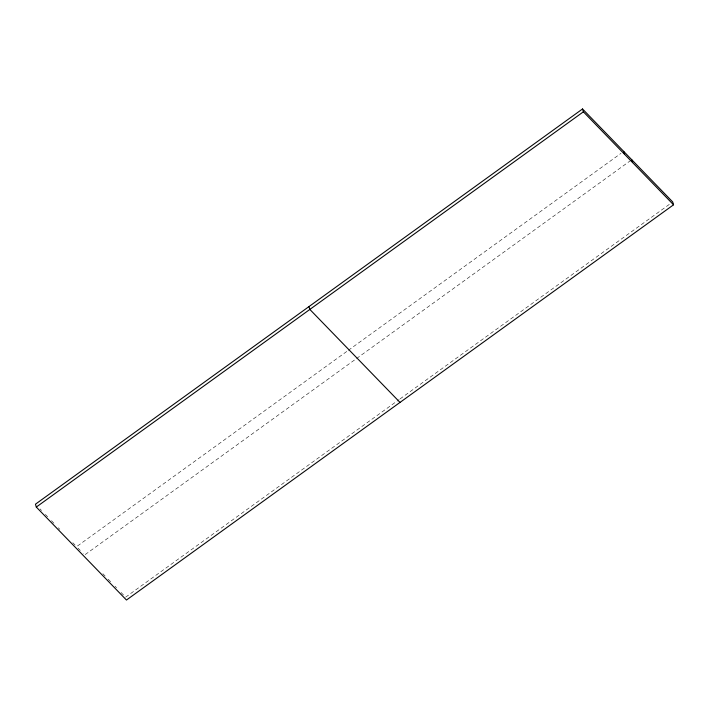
<?xml version="1.0" encoding="UTF-8"?>
<svg xmlns="http://www.w3.org/2000/svg" width="709" height="709" viewBox="0 0 709 709"><rect width="100%" height="100%" fill="white"/><g stroke="black" fill="none" stroke-linecap="round" stroke-linejoin="round"><path stroke-width="0.53" stroke-dasharray="3.54 2.66" d="M77.503 545.983L347.454 350.964M348.349 350.317L620.995 153.348M630.85 160.367L84.663 554.952L83.201 553.437M125.617 597.182L399.158 399.566M400.053 398.91L670.014 203.891M40.023 508.911L41.547 510.48M45.358 514.415L47.645 516.772M51.456 520.698L54.504 523.845M58.315 527.771L59.84 529.348M72.797 542.704L75.083 545.061M78.07 548.146L80.268 550.414M102.867 573.714L105.145 576.062M108.176 579.191L111.207 582.319M115 586.228L116.515 587.796M121.071 592.485L124.102 595.613"/><path stroke-width="1.06" d="M582.532 108.964L35.45 504.196L36.301 507.059L126.468 600.036L673.55 204.804L672.699 201.941L582.532 108.964L583.383 111.818L673.55 204.804M36.301 507.059L583.383 111.818M400.009 402.42L309.842 309.434L308.991 306.58M631.754 159.711L632.596 162.574M623.69 151.398L624.54 154.261"/></g></svg>
